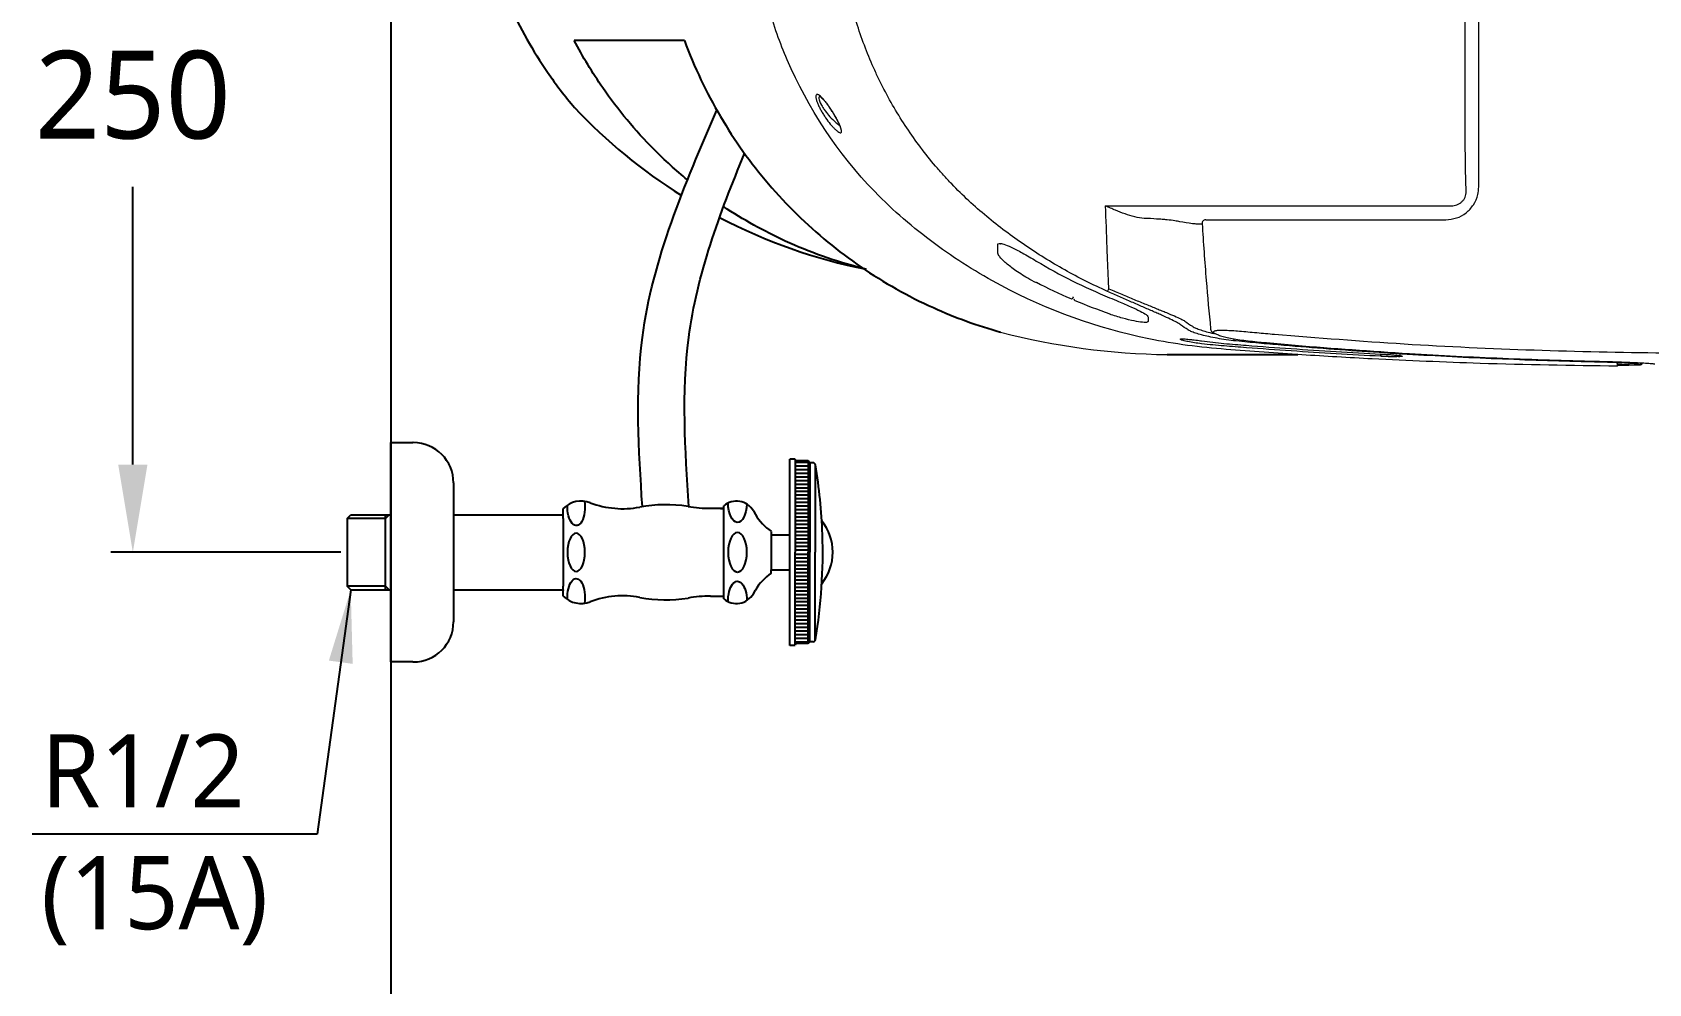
# Model space of a CAD drawing. Extents: x 2963 to 9049, y -570 to 1982.
# Drawn here: x 3003.2 to 3445.4, y 833.8 to 1094 of the extents above; entities that cross this region are included whole.
import ezdxf

# ---------------------------------------------------------------- set-up
doc = ezdxf.new("R2010")
doc.units = 0
doc.header["$LTSCALE"] = 20
doc.header["$MEASUREMENT"] = 0
doc.layers.get('0').update_dxf_attribs({"linetype": 'CONTINUOUS'})
doc.layers.get('DEFPOINTS').update_dxf_attribs({"linetype": 'CONTINUOUS'})
for name, color, linetype in [('1', 7, 'CONTINUOUS'), ('2', 2, 'CONTINUOUS'), ('4', 4, 'CONTINUOUS'), ('6', 6, 'CONTINUOUS')]:
    doc.layers.add(name, color=color, linetype=linetype)
doc.styles.add('ROMANS', font='NanumGothic.ttf', dxfattribs={"height": 10.144927})
doc.styles.get("Standard").update_dxf_attribs({"font": 'NanumGothic.ttf'})
doc.dimstyles.get("Standard").update_dxf_attribs({"dimtxt": 2.7, "dimasz": 2.5, "dimexe": 1.5, "dimexo": 1.5, "dimgap": 1.5, "dimtad": 1, "dimdec": 0, "dimlfac": 10, "dimzin": 0, "dimdsep": 46, "dimtxsty": 'Standard', "dimcen": 0, "dimclrt": 2, "dimadec": 0, "dimazin": 0, "dimtfac": 1, "dimtdec": 0, "dimtmove": 0, "dimatfit": 3, "dimfxl": 0, "dimtolj": 1, "dimtzin": 0, "dimarcsym": 0})

# ---------------------------------------------------------------- blocks, each defined once
blk = doc.blocks.new('*D40')
at = {"color": 3, "lineweight": -2}
for p, q in [((3101.47, 1201.82), (3024.7, 1201.82)), ((3030.7, 1177.82), (3030.7, 1101.89)), ((3030.7, 975.82), (3030.7, 1051.76)), ((3087.63, 951.82), (3024.7, 951.82))]:
    blk.add_line(p, q, dxfattribs=at)
at = {"color": 3}
for points in [[(3026.7, 1177.82), (3034.7, 1177.82), (3030.7, 1201.82)], [(3026.7, 975.82), (3034.7, 975.82), (3030.7, 951.82)]]:
    blk.add_solid(points, dxfattribs=at)
at = {"layer": 'DEFPOINTS', "color": 0}
for p in [(3103.27, 1201.82), (3030.7, 951.82), (3089.43, 951.82)]:
    blk.add_point(p, dxfattribs=at)
at = {"color": 2, "insert": (3030.7, 1076.82), "char_height": 24, "attachment_point": 5}
blk.add_mtext('\\A1;250', dxfattribs=at)

msp = doc.modelspace()

# ---------------------------------------------------------------- linework, layer by layer
at = {"color": 7, "linetype": 'Continuous', "lineweight": 15}
for p, q in [((3287.28, 1021.21, 0), (3287.28, 1021.21, 0)), ((3288.4, 1020.72, 0), (3288.41, 1020.73, 0)), ((3436.82, 1002.73, 0), (3436.83, 1003.43, 0))]:
    msp.add_line(p, q, dxfattribs=at)
msp.add_line((3313.63, 1005.92), (3349.41, 1005.92))
at = {"color": 7, "linetype": 'Continuous', "lineweight": 15, "elevation": 0, "flags": 128}
for points in [[(3277.87, 1025.49), (3277.88, 1025.51), (3277.89, 1025.54), (3277.91, 1025.59), (3277.94, 1025.64), (3277.96, 1025.67)], [(3372.11, 1005.44), (3372.11, 1005.46), (3372.11, 1005.49), (3372.12, 1005.54), (3372.12, 1005.6), (3372.12, 1005.67), (3372.13, 1005.76), (3372.13, 1005.85), (3372.14, 1005.94)]]:
    msp.add_lwpolyline(points, dxfattribs=at)
at = {"color": 7, "linetype": 'Continuous'}
for start, end in [(223.3351, 237.7926), (242.3948, 258.6685)]:
    msp.add_arc((3260.84, 1176.56), 150.25, start, end, dxfattribs=at)
at = {"color": 7, "linetype": 'Continuous', "lineweight": 15}
for centre, radius, start, end in [((3324.19, 1041.78, 0), 1, 89.9988, 184.4033), ((3287.48, 1021.67, 0), 0.499, 246.7295, 0.5063), ((3287.48, 1021.66, 0), 0.5, 246.5982, 0.0108), ((3294, 1025.41, 0), 3.99, 326.4274, 337.4705), ((3288.6, 1021.19, 0), 0.5, 180.004, 247.0697), ((3288.59, 1021.19, 0), 0.494, 179.1446, 247.7357), ((3331.16, 1010.29, 0), 0.872, 317.8467, 353.6391), ((3400.71, 1004.49, 0), 28.64, 176.9311, 177.0307), ((3429.75, 1004.15, 0), 0.344, 309.1017, 352.1157), ((3442.64, 1004.23, 0), 1, 269.8681, 332.3326)]:
    msp.add_arc(centre, radius, start, end, dxfattribs=at)
at = {"linetype": 'Continuous', "lineweight": 0}
msp.add_arc((3315.75, 1193.93), 188.03, 255.3162, 269.3531, dxfattribs=at)
at = {"color": 7, "linetype": 'Continuous', "lineweight": 15}
for points, knots in [([(3209.7, 1086.55, 0), (3207.74, 1091.12, 0), (3204.3, 1100.72, 0), (3201.68, 1113.11, 0), (3200.46, 1122.9, 0), (3199.39, 1132.52, 0), (3197.16, 1158.93, 0), (3196.35, 1183.07, 0), (3196.3, 1202.27, 0)], [0, 0, 0, 0, 0.125, 0.25, 0.3125, 0.375, 0.5, 1, 1, 1, 1]), ([(3297.32, 1023.2, 0), (3293.31, 1024.99, 0), (3289.42, 1026.94, 0), (3281.85, 1031.18, 0), (3278.18, 1033.45, 0), (3271.07, 1038.33, 0), (3267.62, 1040.93, 0), (3262.61, 1045.07, 0), (3260.98, 1046.5, 0), (3257.78, 1049.46, 0), (3256.22, 1051, 0), (3253.94, 1053.39, 0), (3253.19, 1054.19, 0), (3251.71, 1055.83, 0), (3250.99, 1056.65, 0), (3248.86, 1059.15, 0), (3247.5, 1060.86, 0), (3243.56, 1066.08, 0), (3241.15, 1069.7, 0), (3237.85, 1075.34, 0), (3236.8, 1077.26, 0), (3235.31, 1080.18, 0), (3234.82, 1081.17, 0), (3233.88, 1083.16, 0), (3233.43, 1084.16, 0), (3231.22, 1089.21, 0), (3229.71, 1093.32, 0), (3227.17, 1101.66, 0), (3226.15, 1105.9, 0), (3224.99, 1112.34, 0), (3224.66, 1114.51, 0), (3224.33, 1117.23, 0), (3224.27, 1117.78, 0), (3224.15, 1118.87, 0), (3224.1, 1119.42, 0), (3223.92, 1121.06, 0), (3223.8, 1122.16, 0), (3222.79, 1132.01, 0), (3222.04, 1140.77, 0), (3220.24, 1167.09, 0), (3219.64, 1184.67, 0), (3219.64, 1202.28, 0)], [0, 0, 0, 0, 0.0625, 0.0625, 0.125, 0.125, 0.1875, 0.1875, 0.21875, 0.21875, 0.25, 0.25, 0.265625, 0.265625, 0.28125, 0.28125, 0.3125, 0.3125, 0.375, 0.375, 0.40625, 0.40625, 0.421875, 0.421875, 0.4375, 0.4375, 0.5, 0.5, 0.5625, 0.5625, 0.59375, 0.59375, 0.601563, 0.601563, 0.609375, 0.609375, 0.625, 0.625, 0.75, 0.75, 1, 1, 1, 1]), ([(3855.17, 1202.28, 0), (3855.06, 1195.08, 0), (3854.85, 1180.68, 0), (3853.22, 1161.49, 0), (3851.24, 1144.7, 0), (3849.01, 1130.3, 0), (3846.48, 1117.75, 0), (3843.48, 1107.13, 0), (3840.14, 1098.39, 0), (3836.05, 1089.88, 0), (3831.23, 1081.75, 0), (3825.8, 1074.15, 0), (3819.75, 1067.02, 0), (3813.05, 1060.39, 0), (3805.31, 1053.96, 0), (3796.66, 1047.83, 0), (3787.06, 1042.02, 0), (3776.95, 1036.94, 0), (3766.33, 1032.55, 0), (3755.29, 1029.06, 0), (3743.92, 1026.41, 0), (3732.39, 1024.4, 0), (3720.76, 1022.83, 0), (3709.11, 1021.51, 0), (3689.92, 1019.31, 0), (3663.18, 1016.28, 0), (3627.96, 1013.05, 0), (3591.84, 1010.35, 0), (3556.37, 1008.32, 0), (3520.42, 1006.94, 0), (3485, 1006.21, 0), (3449.52, 1006.16, 0), (3414, 1006.93, 0), (3378.46, 1008.55, 0), (3354.82, 1010.44, 0), (3343, 1011.38, 0)], [0, 0, 0, 0, 0.034021, 0.068042, 0.090999, 0.113959, 0.136898, 0.151485, 0.166072, 0.181093, 0.196113, 0.210689, 0.225264, 0.24027, 0.255278, 0.27285, 0.290421, 0.308406, 0.326391, 0.344797, 0.363219, 0.381705, 0.400248, 0.418798, 0.43729, 0.491814, 0.546337, 0.604904, 0.663471, 0.719441, 0.775416, 0.831384, 0.887588, 0.943799, 1, 1, 1, 1]), ([(3398.86, 1051.78, 0), (3398.86, 1055.61, 0), (3398.86, 1063.26, 0), (3398.86, 1074.78, 0), (3398.86, 1086.32, 0), (3398.86, 1094, 0), (3398.86, 1097.84, 0)], [0, 0, 0, 0, 0.2504218, 0.5011344, 0.7504278, 1, 1, 1, 1]), ([(3350.46, 1005.85, 0), (3347.02, 1006.08, 0), (3340.15, 1006.56, 0), (3329.78, 1007.28, 0), (3319.21, 1008.3, 0), (3298.07, 1011.85, 0), (3274.01, 1020.52, 0), (3249.71, 1035.83, 0), (3227.73, 1054.67, 0), (3215.33, 1073.38, 0), (3209.7, 1086.55, 0)], [0, 0, 0, 0, 0.0625, 0.125, 0.1875, 0.25, 0.5, 0.625, 0.75, 1, 1, 1, 1]), ([(3219.02, 1072.58, 0), (3218.83, 1072.91, 0), (3218.66, 1073.24, 0), (3218.35, 1073.88, 0), (3218.2, 1074.2, 0), (3217.95, 1074.82, 0), (3217.84, 1075.11, 0), (3217.72, 1075.51, 0), (3217.68, 1075.64, 0), (3217.62, 1075.89, 0), (3217.6, 1076.01, 0), (3217.55, 1076.34, 0), (3217.54, 1076.52, 0), (3217.57, 1076.82, 0), (3217.62, 1076.92, 0), (3217.72, 1077.02, 0), (3217.75, 1077.05, 0), (3217.84, 1077.07, 0), (3217.89, 1077.08, 0), (3218, 1077.07, 0), (3218.06, 1077.05, 0), (3218.19, 1077, 0), (3218.25, 1076.97, 0), (3218.46, 1076.84, 0), (3218.62, 1076.73, 0), (3218.95, 1076.44, 0), (3219.13, 1076.26, 0), (3219.5, 1075.88, 0), (3219.69, 1075.66, 0), (3220.08, 1075.18, 0), (3220.28, 1074.93, 0), (3220.68, 1074.39, 0), (3220.89, 1074.11, 0), (3221.3, 1073.52, 0), (3221.5, 1073.21, 0), (3221.91, 1072.59, 0), (3222.11, 1072.28, 0), (3222.51, 1071.63, 0), (3222.7, 1071.3, 0), (3223.07, 1070.66, 0), (3223.25, 1070.33, 0), (3223.51, 1069.86, 0), (3223.59, 1069.7, 0), (3223.75, 1069.39, 0), (3223.82, 1069.24, 0), (3223.96, 1068.94, 0), (3224.03, 1068.79, 0), (3224.15, 1068.51, 0), (3224.21, 1068.37, 0), (3224.37, 1067.97, 0), (3224.45, 1067.73, 0), (3224.56, 1067.3, 0), (3224.59, 1067.12, 0), (3224.59, 1066.9, 0), (3224.58, 1066.84, 0), (3224.55, 1066.73, 0), (3224.53, 1066.69, 0), (3224.44, 1066.59, 0), (3224.35, 1066.57, 0), (3224.13, 1066.6, 0), (3223.99, 1066.65, 0), (3223.69, 1066.82, 0), (3223.52, 1066.94, 0), (3223.16, 1067.23, 0), (3222.96, 1067.39, 0), (3222.56, 1067.78, 0), (3222.36, 1067.99, 0), (3221.93, 1068.44, 0), (3221.72, 1068.69, 0), (3221.07, 1069.48, 0), (3220.64, 1070.04, 0), (3220, 1070.97, 0), (3219.79, 1071.28, 0), (3219.4, 1071.92, 0), (3219.2, 1072.25, 0), (3219.02, 1072.58, 0)], [0, 0, 0, 0, 0.03125, 0.03125, 0.0625, 0.0625, 0.09375, 0.09375, 0.109375, 0.109375, 0.125, 0.125, 0.15625, 0.15625, 0.1875, 0.1875, 0.203125, 0.203125, 0.21875, 0.21875, 0.234375, 0.234375, 0.25, 0.25, 0.28125, 0.28125, 0.3125, 0.3125, 0.34375, 0.34375, 0.375, 0.375, 0.40625, 0.40625, 0.4375, 0.4375, 0.46875, 0.46875, 0.5, 0.5, 0.53125, 0.53125, 0.546875, 0.546875, 0.5625, 0.5625, 0.578125, 0.578125, 0.59375, 0.59375, 0.625, 0.625, 0.65625, 0.65625, 0.671875, 0.671875, 0.6875, 0.6875, 0.71875, 0.71875, 0.75, 0.75, 0.78125, 0.78125, 0.8125, 0.8125, 0.84375, 0.84375, 0.875, 0.875, 0.9375, 0.9375, 0.96875, 0.96875, 1, 1, 1, 1]), ([(3218.76, 1076.5, 0), (3218.71, 1076.51, 0), (3218.5, 1076.55, 0), (3218.35, 1076.26, 0), (3218.41, 1075.58, 0), (3218.71, 1074.87, 0), (3219.11, 1074.06, 0), (3219.44, 1073.51, 0), (3219.78, 1073.01, 0), (3219.84, 1072.93, 0)], [0, 0, 0, 0, 0.0746942, 0.264675, 0.4693087, 0.6935197, 0.7093087, 0.9539747, 1, 1, 1, 1]), ([(3218.63, 1076.55, 0), (3218.64, 1076.55, 0), (3218.66, 1076.54, 0), (3218.94, 1076.35, 0), (3219.35, 1075.95, 0), (3219.93, 1075.31, 0), (3220.62, 1074.43, 0), (3221.39, 1073.34, 0), (3221.98, 1072.44, 0), (3222.29, 1071.92, 0), (3222.36, 1071.81, 0)], [0, 0, 0, 0, 0.068948, 0.171801, 0.295819, 0.441754, 0.60416, 0.776361, 0.955759, 1, 1, 1, 1]), ([(3219.84, 1072.93, 0), (3220.22, 1072.4, 0), (3221.07, 1071.25, 0), (3222.4, 1069.9, 0), (3223.44, 1068.98, 0), (3223.91, 1068.69, 0), (3224.06, 1068.59, 0)], [0, 0, 0, 0, 0.287835, 0.628768, 0.878146, 1, 1, 1, 1]), ([(3222.36, 1071.81, 0), (3222.55, 1071.49, 0), (3222.96, 1070.82, 0), (3223.5, 1069.81, 0), (3223.95, 1068.89, 0), (3224.24, 1068.18, 0), (3224.38, 1067.72, 0), (3224.4, 1067.51, 0), (3224.4, 1067.55, 0), (3224.4, 1067.55, 0)], [0, 0, 0, 0, 0.1765826, 0.3757212, 0.5593462, 0.7235186, 0.8609446, 0.9771401, 1, 1, 1, 1]), ([(3395.44, 1050.5, 0), (3395.33, 1053.24, 0), (3395.27, 1055.98, 0), (3395.2, 1061.48, 0), (3395.19, 1064.23, 0), (3395.19, 1066.98, 0)], [0, 0, 0, 0, 0.5, 0.5, 1, 1, 1, 1]), ([(3389.86, 1042.78, 0), (3390.86, 1042.88, 0), (3392.85, 1043.07, 0), (3395.53, 1044.58, 0), (3397.56, 1046.81, 0), (3398.69, 1049.35, 0), (3398.81, 1051.06, 0), (3398.86, 1051.78, 0)], [0, 0, 0, 0, 0.211024, 0.422038, 0.633242, 0.84646, 1, 1, 1, 1]), ([(3391.35, 1046.6, 0), (3391.62, 1046.6, 0), (3391.88, 1046.62, 0), (3392.4, 1046.71, 0), (3392.65, 1046.78, 0), (3393.15, 1046.96, 0), (3393.39, 1047.08, 0), (3393.84, 1047.35, 0), (3394.05, 1047.51, 0), (3394.44, 1047.87, 0), (3394.62, 1048.06, 0), (3394.92, 1048.49, 0), (3395.06, 1048.72, 0), (3395.26, 1049.2, 0), (3395.33, 1049.46, 0), (3395.43, 1049.98, 0), (3395.45, 1050.24, 0), (3395.44, 1050.5, 0)], [0, 0, 0, 0, 0.125, 0.125, 0.25, 0.25, 0.375, 0.375, 0.5, 0.5, 0.625, 0.625, 0.75, 0.75, 0.875, 0.875, 1, 1, 1, 1]), ([(3296.82, 1046.57, 0), (3300.76, 1046.57, 0), (3304.71, 1046.58, 0), (3312.59, 1046.58, 0), (3316.53, 1046.58, 0), (3328.36, 1046.59, 0), (3336.24, 1046.59, 0), (3348.06, 1046.59, 0), (3351.99, 1046.59, 0), (3359.87, 1046.59, 0), (3363.8, 1046.59, 0), (3375.61, 1046.6, 0), (3383.48, 1046.6, 0), (3391.35, 1046.6, 0)], [0, 0, 0, 0, 0.125, 0.125, 0.25, 0.25, 0.5, 0.5, 0.625, 0.625, 0.75, 0.75, 1, 1, 1, 1]), ([(3297.68, 1023.88, 0), (3297.6, 1025.76, 0), (3297.52, 1027.64, 0), (3297.36, 1031.41, 0), (3297.28, 1033.3, 0), (3297.07, 1038.98, 0), (3296.94, 1042.77, 0), (3296.82, 1046.57, 0)], [0, 0, 0, 0, 0.25, 0.25, 0.5, 0.5, 1, 1, 1, 1]), ([(3307.34, 1043.17, 0), (3306.49, 1043.21, 0), (3305.63, 1043.36, 0), (3303.89, 1043.78, 0), (3303, 1044.05, 0), (3301.24, 1044.68, 0), (3300.36, 1045.03, 0), (3299.03, 1045.58, 0), (3298.59, 1045.77, 0), (3297.93, 1046.07, 0), (3297.71, 1046.16, 0), (3297.26, 1046.36, 0), (3297.04, 1046.46, 0), (3296.82, 1046.57, 0)], [0, 0, 0, 0, 0.25, 0.25, 0.5, 0.5, 0.75, 0.75, 0.875, 0.875, 0.9375, 0.9375, 1, 1, 1, 1]), ([(3317.1, 1042.22, 0), (3316.94, 1042.27, 0), (3316.75, 1042.32, 0), (3316.29, 1042.41, 0), (3316.03, 1042.46, 0), (3315.16, 1042.59, 0), (3314.45, 1042.68, 0), (3313.2, 1042.8, 0), (3312.75, 1042.84, 0), (3311.8, 1042.91, 0), (3311.3, 1042.95, 0), (3309.72, 1043.05, 0), (3308.57, 1043.12, 0), (3307.34, 1043.17, 0)], [0, 0, 0, 0, 0.125, 0.125, 0.25, 0.25, 0.5, 0.5, 0.625, 0.625, 0.75, 0.75, 1, 1, 1, 1]), ([(3323.22, 1041.55, 0), (3322.85, 1041.56, 0), (3321.98, 1041.59, 0), (3321.1, 1041.65, 0), (3320.71, 1041.69, 0), (3320.54, 1041.7, 0)], [0, 0, 0, 0, 0.29449, 0.69629, 1, 1, 1, 1]), ([(3323.21, 1041.71, 0), (3323.55, 1036.53, 0), (3324.2, 1026.9, 0), (3325.11, 1017.34, 0), (3325.52, 1012.93, 0)], [0, 0, 0, 0, 0.5388285, 1, 1, 1, 1]), ([(3324.25, 1042.78, 0), (3324.25, 1042.78, 0), (3324.23, 1042.78, 0), (3324.8, 1042.78, 0), (3325.9, 1042.78, 0), (3327.5, 1042.78, 0), (3329.56, 1042.78, 0), (3331.98, 1042.78, 0), (3334.73, 1042.78, 0), (3337.72, 1042.78, 0), (3340.86, 1042.78, 0), (3343, 1042.78, 0), (3344.06, 1042.78, 0)], [0, 0, 0, 0, 0.062468, 0.167262, 0.271796, 0.37633, 0.480475, 0.584618, 0.688459, 0.792297, 0.896149, 1, 1, 1, 1]), ([(3344.06, 1042.78, 0), (3351.7, 1042.78, 0), (3366.97, 1042.78, 0), (3382.23, 1042.78, 0), (3389.86, 1042.78, 0)], [0, 0, 0, 0, 0.499971, 1, 1, 1, 1]), ([(3267.31, 1035.94, 0), (3267.32, 1036.15, 0), (3267.32, 1036.39, 0), (3267.73, 1036.31, 0), (3267.76, 1036.31, 0)], [0, 0, 0, 0, 0.937438, 1, 1, 1, 1]), ([(3267.76, 1036.31, 0), (3268.11, 1036.29, 0), (3268.84, 1036.24, 0), (3270.66, 1035.45, 0), (3272.43, 1034.57, 0), (3274.08, 1033.68, 0), (3275.9, 1032.65, 0), (3277.19, 1031.88, 0), (3277.84, 1031.5, 0)], [0, 0, 0, 0, 0.2073087, 0.4267459, 0.5581594, 0.6896871, 0.8448017, 1, 1, 1, 1]), ([(3268.05, 1036.26, 0), (3268.04, 1036.25, 0), (3268.03, 1036.21, 0), (3267.95, 1036.24, 0), (3268.06, 1036.23, 0), (3268.07, 1036.23, 0)], [0, 0, 0, 0, 0.158515, 0.9485, 1, 1, 1, 1]), ([(3277.87, 1025.49, 0), (3277.06, 1025.92, 0), (3275.59, 1026.71, 0), (3273.58, 1027.95, 0), (3271.4, 1029.42, 0), (3269.3, 1031.08, 0), (3267.99, 1032.43, 0), (3267.48, 1033.14, 0), (3267.43, 1033.35, 0), (3267.41, 1033.4, 0)], [0, 0, 0, 0, 0.156867, 0.289491, 0.42213, 0.654868, 0.859227, 0.962274, 1, 1, 1, 1]), ([(3277.84, 1031.5, 0), (3281.05, 1029.57, 0), (3284.34, 1027.77, 0), (3291.03, 1024.43, 0), (3294.44, 1022.88, 0), (3297.91, 1021.47, 0)], [0, 0, 0, 0, 0.5, 0.5, 1, 1, 1, 1]), ([(3317.31, 1014.07, 0), (3317.17, 1014.17, 0), (3317.01, 1014.28, 0), (3316.63, 1014.51, 0), (3316.41, 1014.63, 0), (3315.7, 1015.02, 0), (3315.14, 1015.29, 0), (3313.88, 1015.9, 0), (3313.17, 1016.22, 0), (3311.99, 1016.75, 0), (3311.58, 1016.93, 0), (3310.74, 1017.3, 0), (3310.3, 1017.49, 0), (3308.96, 1018.08, 0), (3308.01, 1018.49, 0), (3306.52, 1019.14, 0), (3306.01, 1019.36, 0), (3304.98, 1019.82, 0), (3304.45, 1020.05, 0), (3302.87, 1020.74, 0), (3301.79, 1021.22, 0), (3299.59, 1022.19, 0), (3298.47, 1022.69, 0), (3297.32, 1023.2, 0)], [0, 0, 0, 0, 0.0625, 0.0625, 0.125, 0.125, 0.25, 0.25, 0.375, 0.375, 0.4375, 0.4375, 0.5, 0.5, 0.625, 0.625, 0.6875, 0.6875, 0.75, 0.75, 0.875, 0.875, 1, 1, 1, 1]), ([(3297.68, 1023.88, 0), (3298.88, 1023.37, 0), (3300.05, 1022.88, 0), (3302.36, 1021.92, 0), (3303.49, 1021.45, 0), (3305.72, 1020.53, 0), (3306.82, 1020.08, 0), (3308.89, 1019.24, 0), (3309.87, 1018.84, 0), (3311.27, 1018.27, 0), (3311.72, 1018.09, 0), (3312.6, 1017.73, 0), (3313.02, 1017.56, 0), (3314.24, 1017.05, 0), (3314.98, 1016.74, 0), (3316.29, 1016.18, 0), (3316.86, 1015.92, 0), (3317.59, 1015.56, 0), (3317.81, 1015.44, 0), (3318.2, 1015.23, 0), (3318.37, 1015.13, 0), (3318.52, 1015.04, 0)], [0, 0, 0, 0, 0.125, 0.125, 0.25, 0.25, 0.375, 0.375, 0.5, 0.5, 0.5625, 0.5625, 0.625, 0.625, 0.75, 0.75, 0.875, 0.875, 0.9375, 0.9375, 1, 1, 1, 1]), ([(3297.91, 1021.47, 0), (3298.73, 1021.13, 0), (3300.76, 1020.3, 0), (3303.73, 1019, 0), (3306.33, 1017.77, 0), (3308.01, 1016.84, 0), (3308.24, 1016.49, 0), (3308.34, 1016.34, 0)], [0, 0, 0, 0, 0.160509, 0.394542, 0.615675, 0.828556, 1, 1, 1, 1]), ([(3308.24, 1014.8, 0), (3308.23, 1014.79, 0), (3308.1, 1014.67, 0), (3307, 1014.71, 0), (3304.68, 1015.05, 0), (3301.47, 1015.8, 0), (3299.11, 1016.56, 0), (3297.93, 1016.93, 0)], [0, 0, 0, 0, 0.029571, 0.259983, 0.499349, 0.749775, 1, 1, 1, 1]), ([(3331.8, 1009.71, 0), (3330.92, 1009.82, 0), (3329.15, 1010.04, 0), (3326.7, 1010.46, 0), (3324.49, 1010.92, 0), (3322.57, 1011.41, 0), (3321.02, 1011.9, 0), (3320, 1012.3, 0), (3319.62, 1012.52, 0), (3319.49, 1012.6, 0)], [0, 0, 0, 0, 0.152233, 0.304478, 0.456462, 0.60845, 0.762103, 0.915742, 1, 1, 1, 1]), ([(3320.54, 1013.64, 0), (3320.69, 1013.54, 0), (3321.07, 1013.3, 0), (3322.07, 1012.88, 0), (3323.52, 1012.39, 0), (3325, 1011.98, 0), (3326.06, 1011.75, 0), (3326.43, 1011.67, 0)], [0, 0, 0, 0, 0.167605, 0.404587, 0.641583, 0.875574, 1, 1, 1, 1]), ([(3325.51, 1012.94, 0), (3325.51, 1012.92, 0), (3325.48, 1012.71, 0), (3325.69, 1012.38, 0), (3325.95, 1012.07, 0), (3326.25, 1011.85, 0), (3326.52, 1011.72, 0), (3326.65, 1011.66, 0)], [0, 0, 0, 0, 0.020114, 0.231044, 0.449339, 0.739717, 1, 1, 1, 1]), ([(3323.08, 1008.86, 0), (3322.41, 1008.95, 0), (3321.07, 1009.12, 0), (3319.29, 1009.44, 0), (3317.94, 1009.75, 0), (3317.18, 1010.01, 0), (3317.09, 1010.18, 0), (3317.7, 1010.22, 0), (3318.61, 1010.18, 0), (3319.39, 1010.1, 0), (3319.63, 1010.07, 0)], [0, 0, 0, 0, 0.135988, 0.271923, 0.408548, 0.544994, 0.679866, 0.812622, 0.944109, 1, 1, 1, 1]), ([(3317.68, 1010.2, 0), (3317.82, 1010.2, 0), (3318.13, 1010.2, 0), (3318.81, 1010.16, 0), (3319.38, 1010.1, 0), (3319.63, 1010.07, 0)], [0, 0, 0, 0, 0.333904, 0.719994, 1, 1, 1, 1]), ([(3319.63, 1010.07, 0), (3319.93, 1010.04, 0), (3320.75, 1009.96, 0), (3322, 1009.8, 0), (3322.86, 1009.68, 0), (3323.07, 1009.66, 0)], [0, 0, 0, 0, 0.301818, 0.832106, 1, 1, 1, 1]), ([(3323.07, 1009.66, 0), (3325.1, 1009.38, 0), (3327.14, 1009.14, 0), (3330.2, 1008.85, 0), (3331.22, 1008.76, 0), (3333.26, 1008.6, 0), (3334.28, 1008.52, 0), (3339.39, 1008.12, 0), (3343.48, 1007.82, 0), (3355.74, 1006.97, 0), (3363.93, 1006.47, 0), (3372.11, 1006.04, 0)], [0, 0, 0, 0, 0.125, 0.125, 0.1875, 0.1875, 0.25, 0.25, 0.5, 0.5, 1, 1, 1, 1]), ([(3372.11, 1005.44, 0), (3363.93, 1005.86, 0), (3355.75, 1006.35, 0), (3343.49, 1007.18, 0), (3339.41, 1007.47, 0), (3333.28, 1007.94, 0), (3331.24, 1008.09, 0), (3327.15, 1008.42, 0), (3325.12, 1008.62, 0), (3323.08, 1008.86, 0)], [0, 0, 0, 0, 0.5, 0.5, 0.75, 0.75, 0.875, 0.875, 1, 1, 1, 1]), ([(3326.86, 1012.36, 0), (3326.72, 1012.33, 0), (3326.35, 1012.26, 0), (3326.28, 1012.04, 0), (3326.46, 1011.79, 0), (3326.85, 1011.61, 0), (3326.97, 1011.56, 0)], [0, 0, 0, 0, 0.193815, 0.526171, 0.858785, 1, 1, 1, 1]), ([(3343, 1011.38, 0), (3342.19, 1011.45, 0), (3340.57, 1011.59, 0), (3338.12, 1011.82, 0), (3335.71, 1012.04, 0), (3333.42, 1012.24, 0), (3331.35, 1012.4, 0), (3329.55, 1012.49, 0), (3328.12, 1012.51, 0), (3327.2, 1012.47, 0), (3326.94, 1012.39, 0), (3326.86, 1012.36, 0)], [0, 0, 0, 0, 0.11173, 0.223453, 0.3422, 0.460936, 0.580622, 0.700302, 0.823648, 0.947005, 1, 1, 1, 1]), ([(3326.97, 1011.56, 0), (3327.1, 1011.49, 0), (3327.46, 1011.31, 0), (3328.52, 1010.97, 0), (3330.03, 1010.58, 0), (3331.89, 1010.21, 0), (3334.01, 1009.87, 0), (3336.36, 1009.59, 0), (3338.06, 1009.42, 0), (3338.9, 1009.34, 0)], [0, 0, 0, 0, 0.0911385, 0.244943, 0.3987401, 0.5491355, 0.6995077, 0.8497648, 1, 1, 1, 1]), ([(3429.97, 1003.88, 0), (3413.58, 1004.24, 0), (3397.19, 1004.91, 0), (3372.65, 1006.35, 0), (3364.47, 1006.91, 0), (3352.21, 1007.86, 0), (3348.13, 1008.19, 0), (3342, 1008.73, 0), (3339.96, 1008.91, 0), (3336.9, 1009.19, 0), (3335.88, 1009.28, 0), (3333.84, 1009.48, 0), (3332.82, 1009.59, 0), (3331.8, 1009.71, 0)], [0, 0, 0, 0, 0.5, 0.5, 0.75, 0.75, 0.875, 0.875, 0.9375, 0.9375, 0.96875, 0.96875, 1, 1, 1, 1]), ([(3338.9, 1009.34, 0), (3339.55, 1009.28, 0), (3342.8, 1008.99, 0), (3356.46, 1007.79, 0), (3377.98, 1006.24, 0), (3405.43, 1004.8, 0), (3422.47, 1004.33, 0), (3430.98, 1004.09, 0)], [0, 0, 0, 0, 0.02123, 0.10615, 0.445851, 0.722925, 1, 1, 1, 1]), ([(3436.82, 1002.73, 0), (3424.29, 1002.9, 0), (3401.92, 1003.21, 0), (3379.58, 1004.26, 0), (3369.75, 1004.72, 0)], [0, 0, 0, 0, 0.560088, 1, 1, 1, 1]), ([(3372.11, 1006.04, 0), (3372.77, 1006, 0), (3374.1, 1005.92, 0), (3375.79, 1005.79, 0), (3376.53, 1005.7, 0), (3376.87, 1005.66, 0)], [0, 0, 0, 0, 0.356241, 0.712471, 1, 1, 1, 1]), ([(3374.13, 1005.42, 0), (3374.57, 1005.41, 0), (3375.49, 1005.39, 0), (3376.41, 1005.41, 0), (3376.9, 1005.46, 0), (3376.82, 1005.54, 0), (3376.21, 1005.65, 0), (3375.15, 1005.77, 0), (3373.72, 1005.88, 0), (3372.65, 1005.94, 0), (3372.11, 1005.98, 0)], [0, 0, 0, 0, 0.121118, 0.247856, 0.369654, 0.498676, 0.620679, 0.74845, 0.874134, 1, 1, 1, 1]), ([(3372.11, 1005.5, 0), (3372.26, 1005.49, 0), (3372.94, 1005.46, 0), (3373.67, 1005.43, 0), (3374.12, 1005.42, 0), (3374.13, 1005.42, 0)], [0, 0, 0, 0, 0.220806, 0.984083, 1, 1, 1, 1]), ([(3374.11, 1005.36, 0), (3373.66, 1005.38, 0), (3373, 1005.4, 0), (3372.32, 1005.43, 0), (3372.11, 1005.44, 0)], [0, 0, 0, 0, 0.702327, 1, 1, 1, 1]), ([(3374.13, 1005.42, 0), (3374.23, 1005.42, 0), (3374.73, 1005.4, 0), (3375.47, 1005.39, 0), (3376.25, 1005.4, 0), (3376.7, 1005.43, 0), (3376.91, 1005.46, 0), (3377.1, 1005.52, 0), (3377.26, 1005.67, 0), (3377.35, 1005.82, 0), (3377.36, 1005.93, 0), (3377.36, 1005.98, 0)], [0, 0, 0, 0, 0.060907, 0.27679, 0.492624, 0.709121, 0.826921, 0.898465, 0.935976, 0.974386, 1, 1, 1, 1]), ([(3376.87, 1005.67, 0), (3377.09, 1005.64, 0), (3377.49, 1005.59, 0), (3377.76, 1005.53, 0), (3377.78, 1005.52, 0), (3377.78, 1005.52, 0)], [0, 0, 0, 0, 0.465314, 0.839642, 1, 1, 1, 1]), ([(3377.71, 1005.54, 0), (3377.77, 1005.53, 0), (3378.09, 1005.47, 0), (3378.03, 1005.4, 0), (3377.69, 1005.34, 0), (3377.12, 1005.33, 0), (3376.97, 1005.33, 0)], [0, 0, 0, 0, 0.084218, 0.469843, 0.854586, 1, 1, 1, 1]), ([(3442.63, 1003.23, 0), (3442.62, 1003.26, 0), (3442.51, 1003.29, 0), (3442.23, 1003.34, 0), (3442.12, 1003.35, 0), (3441.85, 1003.38, 0), (3441.7, 1003.4, 0), (3441.19, 1003.45, 0), (3440.79, 1003.48, 0), (3440.08, 1003.52, 0), (3439.82, 1003.54, 0), (3439.29, 1003.57, 0), (3439.01, 1003.58, 0), (3438.14, 1003.62, 0), (3437.51, 1003.65, 0), (3436.5, 1003.69, 0), (3436.16, 1003.7, 0), (3435.45, 1003.73, 0), (3435.08, 1003.74, 0), (3433.96, 1003.78, 0), (3433.19, 1003.8, 0), (3431.61, 1003.84, 0), (3430.8, 1003.86, 0), (3429.97, 1003.88, 0)], [0, 0, 0, 0, 0.125, 0.125, 0.1875, 0.1875, 0.25, 0.25, 0.375, 0.375, 0.4375, 0.4375, 0.5, 0.5, 0.625, 0.625, 0.6875, 0.6875, 0.75, 0.75, 0.875, 0.875, 1, 1, 1, 1]), ([(3430.98, 1004.09, 0), (3432.2, 1004.06, 0), (3434.63, 1004, 0), (3438, 1003.89, 0), (3441.03, 1003.78, 0), (3443.56, 1003.65, 0), (3445.49, 1003.53, 0), (3446.56, 1003.43, 0), (3446.95, 1003.37, 0), (3447.06, 1003.36, 0)], [0, 0, 0, 0, 0.1621, 0.324165, 0.485204, 0.64615, 0.796149, 0.946095, 1, 1, 1, 1]), ([(3439.92, 1003.38, 0), (3439.92, 1003.3, 0), (3439.92, 1003.22, 0), (3439.92, 1003.14, 0), (3439.92, 1003.13, 0), (3439.92, 1003.12, 0), (3439.92, 1003.11, 0)], [0.02408713, 0.02408713, 0.02408713, 0.02408713, 0.0243277385, 0.0243277385, 0.0243277385, 0.024356683, 0.024356683, 0.024356683, 0.024356683]), ([(3439.92, 1003.11, 0), (3439.92, 1003.06, 0), (3439.92, 1003, 0), (3439.92, 1002.93, 0), (3439.92, 1002.91, 0), (3439.92, 1002.91, 0)], [0, 0, 0, 0, 0.5, 0.5, 1, 1, 1, 1]), ([(3443.67, 1003.53, 0), (3443.63, 1003.45, 0), (3443.58, 1003.38, 0), (3443.45, 1003.25, 0), (3443.38, 1003.19, 0), (3443.15, 1003.05, 0), (3442.97, 1003, 0), (3442.78, 1003, 0)], [0, 0, 0, 0, 0.25, 0.25, 0.5, 0.5, 1, 1, 1, 1])]:
    msp.add_open_spline(points, degree=3, knots=knots, dxfattribs=at)
for points, degree in [([(3395.19, 1066.98, 0), (3395.19, 1077.31, 0), (3395.19, 1087.67, 0), (3395.19, 1098.04, 0)], 3), ([(3320.54, 1041.7, 0), (3319.39, 1041.88, 0), (3318.25, 1042.05, 0), (3317.1, 1042.22, 0)], 3), ([(3267.32, 1033.69, 0), (3267.32, 1034.42, 0), (3267.32, 1035.17, 0), (3267.31, 1035.94, 0)], 3), ([(3267.41, 1033.4, 0), (3267.32, 1033.69, 0)], 1), ([(3277.86, 1025.69, 0), (3280.95, 1024.09, 0), (3284.09, 1022.59, 0), (3287.28, 1021.21, 0)], 3), ([(3288.41, 1020.73, 0), (3291.54, 1019.4, 0), (3294.71, 1018.19, 0), (3297.93, 1017.08, 0)], 3), ([(3308.46, 1014.97, 0), (3308.24, 1014.8, 0)], 1), ([(3308.45, 1016.22, 0), (3308.45, 1015.78, 0), (3308.46, 1015.37, 0), (3308.46, 1014.97, 0)], 3), ([(3319.36, 1012.66, 0), (3318.68, 1013.1, 0), (3318, 1013.57, 0), (3317.31, 1014.07, 0)], 3), ([(3318.52, 1015.04, 0), (3319.19, 1014.54, 0), (3319.86, 1014.08, 0), (3320.54, 1013.64, 0)], 3), ([(3319.49, 1012.6, 0), (3319.36, 1012.66, 0)], 1), ([(3369.75, 1004.72, 0), (3363.32, 1005.06, 0), (3356.88, 1005.44, 0), (3350.46, 1005.85, 0)], 3), ([(3439.92, 1003.11, 0), (3436.82, 1003.17, 0)], 1), ([(3439.92, 1002.91, 0), (3436.82, 1002.96, 0)], 1), ([(3442.78, 1003, 0), (3439.92, 1003.04, 0)], 1), ([(3442.78, 1003, 0), (3442.73, 1003.07, 0), (3442.68, 1003.15, 0), (3442.63, 1003.23, 0)], 3)]:
    msp.add_open_spline(points, degree=degree, dxfattribs=at)
at = {"layer": '1', "color": 7, "linetype": 'Continuous'}
for points, knots in [([(3121.31, 1201.82), (3121.29, 1185.17), (3121.83, 1168.04), (3122.85, 1149.09), (3123, 1146.39), (3123.53, 1139.9), (3123.91, 1136.1), (3125.01, 1128.89), (3125.73, 1125.49), (3128.33, 1115.05), (3130.69, 1108.29), (3136.57, 1095.25), (3140.09, 1089), (3146.45, 1079.77), (3148.92, 1076.54), (3151.55, 1073.45)], [0, 0, 0, 0, 0.3999648, 0.3999648, 0.4669806, 0.4669806, 0.5339964, 0.5339964, 0.6010122, 0.6010122, 0.7350438, 0.7350438, 0.8690754, 0.8690754, 0.9452291, 0.9452291, 0.9452291, 0.9452291]), ([(3182.43, 1053.7), (3179.26, 1056.31), (3176.21, 1059.07), (3168.15, 1067.17), (3163.44, 1072.82), (3159.28, 1078.84), (3156.4, 1083), (3153.78, 1087.34), (3151.43, 1091.82)], [0.5269819, 0.5269819, 0.5269819, 0.5269819, 0.644903, 0.644903, 0.854902, 0.854902, 0.854902, 1, 1, 1, 1]), ([(3181.59, 1091.82), (3182.93, 1088.17), (3184.44, 1084.58), (3186.11, 1081.07), (3189.36, 1074.24), (3193.21, 1067.69), (3202, 1055.36), (3206.94, 1049.59), (3217.76, 1038.98), (3223.63, 1034.15), (3236.15, 1025.59), (3242.78, 1021.86), (3249.69, 1018.74), (3255.65, 1016.05), (3261.8, 1013.81), (3268.09, 1012.05)], [0, 0, 0, 0, 0.09548, 0.09548, 0.09548, 0.281285, 0.281285, 0.467261, 0.467261, 0.653382, 0.653382, 0.839603, 0.839603, 0.839603, 1, 1, 1, 1]), ([(3231.32, 1029.24), (3230.82, 1029.36), (3230.32, 1029.48), (3226.28, 1030.53), (3222.77, 1031.6), (3215.87, 1034.06), (3212.48, 1035.44), (3209.15, 1036.97), (3203.3, 1039.66), (3197.66, 1042.81), (3192.3, 1046.38)], [0, 0, 0, 0, 0.0146702, 0.0146702, 0.1196771, 0.1196771, 0.2246814, 0.2246814, 0.2246814, 0.4094324, 0.4094324, 0.4094324, 0.4094324])]:
    msp.add_open_spline(points, degree=3, knots=knots, dxfattribs=at)
msp.add_open_spline([(3181.59, 1091.82), (3167.73, 1091.82), (3157.4, 1091.82), (3151.43, 1091.82)], degree=3, dxfattribs=at)
at = {"layer": '4'}
for p, q in [((3101.31, 981.82), (3107.31, 981.82)), ((3101.31, 921.82), (3101.31, 981.82)), ((3211.93, 977.32), (3210.43, 977.32)), ((3210.43, 976.32), (3210.43, 977.32)), ((3211.93, 977.12), (3211.93, 977.32)), ((3210.43, 951.82), (3210.43, 976.32)), ((3211.93, 977.12), (3211.93, 951.82)), ((3215.43, 976.41), (3211.93, 976.41)), ((3215.43, 975.41), (3211.93, 975.41)), ((3215.43, 974.41), (3211.93, 974.41)), ((3215.43, 973.41), (3211.93, 973.41)), ((3215.43, 976.82), (3212.23, 976.82)), ((3215.93, 976.32), (3215.43, 976.82)), ((3215.43, 976.82), (3215.43, 951.82)), ((3216.76, 976.32), (3215.93, 976.32)), ((3215.93, 976.32), (3215.93, 951.82)), ((3217.35, 975.82), (3217.35, 951.82)), ((3118.43, 970.82), (3118.43, 932.82)), ((3215.43, 972.41), (3211.93, 972.41)), ((3215.43, 971.41), (3211.93, 971.41)), ((3215.43, 970.41), (3211.93, 970.41)), ((3215.43, 969.41), (3211.93, 969.41)), ((3215.43, 968.41), (3211.93, 968.41)), ((3192.34, 963.82), (3192.34, 964.54)), ((3215.43, 967.41), (3211.93, 967.41)), ((3215.43, 966.41), (3211.93, 966.41)), ((3215.43, 965.41), (3211.93, 965.41)), ((3215.43, 964.41), (3211.93, 964.41)), ((3089.31, 961.07), (3090.31, 962.07)), ((3099.81, 961.07), (3089.31, 961.07)), ((3089.43, 942.57), (3089.43, 961.07)), ((3090.31, 962.07), (3101.31, 962.07)), ((3099.81, 941.57), (3099.81, 962.07)), ((3099.81, 961.07), (3100.81, 962.07)), ((3101.31, 961.46), (3101.31, 942.19)), ((3118.43, 962.07), (3148.43, 962.07)), ((3148.43, 961.07), (3148.43, 963.82)), ((3148.43, 961.07), (3148.43, 942.57)), ((3188.72, 963.85), (3192.34, 963.85)), ((3191.43, 963.82), (3192.34, 963.82)), ((3192.34, 939.82), (3192.34, 963.82)), ((3200.46, 963.14), (3201.01, 962.19)), ((3215.43, 963.41), (3211.93, 963.41)), ((3215.43, 962.41), (3211.93, 962.41)), ((3215.43, 961.41), (3211.93, 961.41)), ((3215.43, 960.41), (3211.93, 960.41)), ((3205.34, 957.55), (3205.34, 956.57)), ((3205.34, 956.57), (3205.34, 947.07)), ((3205.34, 956.57), (3210.43, 956.57)), ((3215.43, 959.41), (3211.93, 959.41)), ((3215.43, 958.41), (3211.93, 958.41)), ((3215.43, 957.41), (3211.93, 957.41)), ((3215.43, 956.41), (3211.93, 956.41)), ((3215.43, 955.41), (3211.93, 955.41)), ((3210.43, 926.32), (3210.43, 951.82)), ((3215.43, 954.41), (3211.93, 954.41)), ((3215.43, 953.41), (3211.93, 953.41)), ((3215.43, 952.41), (3211.93, 952.41)), ((3211.93, 926.52), (3211.93, 951.82)), ((3215.43, 951.23), (3211.93, 951.23)), ((3215.43, 926.82), (3215.43, 951.82)), ((3215.93, 927.32), (3215.93, 951.82)), ((3217.35, 927.82), (3217.35, 951.82)), ((3205.34, 947.07), (3210.43, 947.07)), ((3205.34, 946.09), (3205.34, 947.07)), ((3215.43, 950.23), (3211.93, 950.23)), ((3215.43, 949.23), (3211.93, 949.23)), ((3215.43, 948.23), (3211.93, 948.23)), ((3215.43, 947.23), (3211.93, 947.23)), ((3215.43, 946.23), (3211.93, 946.23)), ((3090.31, 941.57), (3089.31, 942.57)), ((3099.81, 942.57), (3089.31, 942.57)), ((3100.81, 941.57), (3099.81, 942.57)), ((3148.43, 939.82), (3148.43, 942.57)), ((3215.43, 945.23), (3211.93, 945.23)), ((3215.43, 944.23), (3211.93, 944.23)), ((3215.43, 943.23), (3211.93, 943.23)), ((3215.43, 942.23), (3211.93, 942.23)), ((3090.31, 941.57), (3101.31, 941.57)), ((3118.43, 941.57), (3148.43, 941.57)), ((3148.43, 941.57), (3148.43, 941.39)), ((3148.43, 939.82), (3148.43, 941.39)), ((3188.72, 939.82), (3192.34, 939.82)), ((3192.34, 939.1), (3192.34, 939.82)), ((3200.46, 940.5), (3201.01, 941.46)), ((3215.43, 941.23), (3211.93, 941.23)), ((3215.43, 940.23), (3211.93, 940.23)), ((3215.43, 939.23), (3211.93, 939.23)), ((3215.43, 938.23), (3211.93, 938.23)), ((3215.43, 937.23), (3211.93, 937.23)), ((3215.43, 936.23), (3211.93, 936.23)), ((3215.43, 935.23), (3211.93, 935.23)), ((3215.43, 934.26), (3211.93, 934.26)), ((3215.43, 933.26), (3211.93, 933.26)), ((3215.43, 932.26), (3211.93, 932.26)), ((3215.43, 931.26), (3211.93, 931.26)), ((3215.43, 930.26), (3211.93, 930.26)), ((3215.43, 929.26), (3211.93, 929.26)), ((3211.93, 926.35), (3210.43, 926.35)), ((3215.43, 928.26), (3211.93, 928.26)), ((3215.43, 927.26), (3211.93, 927.26)), ((3215.43, 926.85), (3212.23, 926.85)), ((3215.93, 927.35), (3215.43, 926.85)), ((3216.76, 927.35), (3215.93, 927.35)), ((3107.31, 921.82), (3101.31, 921.82))]:
    msp.add_line(p, q, dxfattribs=at)
for centre, radius, start, end in [((3107.31, 970.82), 11, 89.3526, 90), ((3107.43, 970.82), 11, 0, 90), ((3212.23, 977.12), 0.3, 180, 270), ((3216.76, 975.62), 0.7, 9.4934, 90), ((3074.43, 951.82), 145, 1.9431, 9.4934), ((3153.34, 958.83), 7, 69.0339, 134.5129), ((3164.73, 988.58), 24.83, 249.0339, 280.7373), ((3176.43, 926.85), 38, 80.6952, 100.7373), ((3188.72, 1001.85), 38, 260.6952, 270), ((3195.82, 960.47), 5.36, 30, 130.4306), ((3213.13, 969.19), 14, 210, 236.1902), ((3208.18, 951.78), 14, 0.2473, 38.2141), ((3074.43, 951.82), 145, 350.5066, 1.9431), ((3208.18, 951.9), 14, 321.7859, 359.7527), ((3213.13, 934.46), 14, 123.8098, 150), ((3153.34, 944.81), 7, 225.5, 290.9661), ((3164.73, 915.09), 24.83, 79.2627, 110.9661), ((3176.43, 976.82), 38, 259.2627, 279.3048), ((3188.72, 901.82), 38, 90, 99.3048), ((3195.82, 943.18), 5.36, 229.5694, 330), ((3107.43, 932.82), 11, 270, 0), ((3212.23, 926.55), 0.3, 90, 180), ((3216.76, 928.05), 0.7, 270, 350.5066), ((3107.31, 932.82), 11, 270, 270.6474)]:
    msp.add_arc(centre, radius, start, end, dxfattribs=at)
at = {"layer": '4', "extrusion": (0, 0, -1)}
for centre, major_axis, ratio, start_param, end_param in [((3151.99, 964.33), (0, -5.22), 0.46009, 4.433611, 7.934688), ((3196.11, 965.41), (0, -5.4), 0.478204, 4.79078, 7.834251), ((3151.99, 939.41), (0, -5.22), 0.46009, 1.472186, 5.009627), ((3196.11, 938.5), (0, -5.4), 0.478204, 1.540108, 4.68362)]:
    msp.add_ellipse(centre, major_axis=major_axis, ratio=ratio, start_param=start_param, end_param=end_param, dxfattribs=at)
for centre, major_axis, ratio in [((3151.99, 951.82), (0, -5.22), 0.46009), ((3196.11, 951.82), (0, -5.4), 0.478204)]:
    msp.add_ellipse(centre, major_axis=major_axis, ratio=ratio, dxfattribs=at)
at = {"layer": '4'}
for points, knots in [([(3170.08, 964.32), (3169.09, 979.89), (3166.69, 1017.51), (3181.66, 1052.35), (3190.43, 1072.77)], [0, 0, 0, 0, 46.247919, 111.696873, 111.696873, 111.696873, 111.696873]), ([(3182.78, 964.32), (3181.79, 979.89), (3179.66, 1013.23), (3191.18, 1044.39), (3198.07, 1060.88)], [0, 0, 0, 0, 46.247919, 98.997251, 98.997251, 98.997251, 98.997251])]:
    msp.add_open_spline(points, degree=3, knots=knots, dxfattribs=at)
at = {"layer": '6'}
msp.add_lwpolyline([(4362.67, 1726.86), (3101.31, 1726.86), (3101.31, -198.18), (4501.25, -198.18)], dxfattribs=at)

# ---------------------------------------------------------------- texts
at = {"layer": '2', "insert": (3005.62, 873.17), "char_height": 20, "attachment_point": 4, "style": 'ROMANS'}
msp.add_mtext('R1/2\\P(15A)', dxfattribs=at)

# ---------------------------------------------------------------- dimensions: what is measured, and where the dimension line sits
dim = msp.add_linear_dim(base=(3030.7, 951.82), p1=(3103.27, 1201.82), p2=(3089.43, 951.82), angle=90, dimstyle='Standard', override={"dimscale": 1.2, "dimtxt": 20, "dimasz": 20, "dimexe": 5, "dimgap": 10, "dimtih": 1, "dimtoh": 1, "dimlfac": 1, "dimzin": 12, "dimclrd": 3, "dimclre": 3, "dimazin": 2, "dimarcsym": 1})
dim.commit()
dim.dimension.update_dxf_attribs({"geometry": '*D40', "text_midpoint": (3030.7, 1076.82)})

# ---------------------------------------------------------------- leaders
msp.add_leader([(3090.31, 941.57), (3081.11, 874.7), (3003.21, 874.7)], dimstyle='Standard', override={"dimtxt": 20, "dimasz": 20, "dimexe": 5, "dimgap": 10, "dimtad": 0, "dimlfac": 1, "dimzin": 12, "dimclrd": 3, "dimclre": 3, "dimazin": 2, "dimarcsym": 1})

doc.saveas('drawing.dxf')
